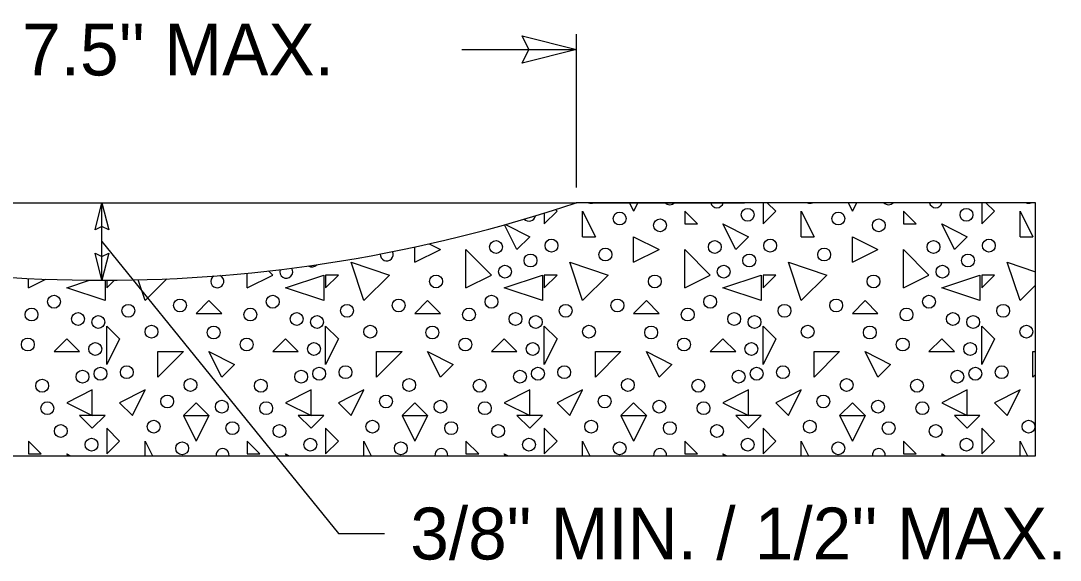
# Model space of a CAD drawing. Extents: x 0 to 44, y -1.8 to 24.9.
# Drawn here: x 23.72 to 28.91, y 10.34 to 13.04 of the extents above; entities that cross this region are included whole.
import ezdxf

# ---------------------------------------------------------------- set-up
doc = ezdxf.new("R2010")
doc.units = 0
doc.layers.add('Level 1', color=7, linetype='Continuous')

msp = doc.modelspace()

# ---------------------------------------------------------------- linework, layer by layer
at = {"layer": 'Level 1'}
for p, q in [((26.4901, 12.2035), (26.4901, 12.9682)), ((25.9184, 12.8917), (26.4901, 12.8917)), ((21.7517, 12.127), (26.4901, 12.127)), ((24.1201, 11.7399), (24.1201, 12.127)), ((28.7825, 12.127), (26.4884, 12.127)), ((26.5649, 12.127), (27.3296, 12.127)), ((26.7543, 12.127), (26.7756, 12.0845)), ((26.7968, 12.127), (26.7756, 12.0845)), ((27.4217, 12.127), (27.4217, 12.0208)), ((27.4855, 12.0845), (27.4429, 12.127)), ((27.8465, 12.127), (27.8678, 12.0845)), ((27.8891, 12.127), (27.8678, 12.0845)), ((28.514, 12.127), (28.514, 12.0208)), ((28.5777, 12.0845), (28.5352, 12.127)), ((28.7825, 10.8643), (28.7825, 12.127)), ((26.3295, 12.0208), (26.3932, 12.0845)), ((26.3295, 12.0757), (26.3295, 12.0208)), ((26.3932, 12.0845), (26.3847, 12.0931)), ((27.0305, 12.0845), (27.0305, 12.0208)), ((27.0942, 12.0208), (27.0305, 12.0845)), ((27.4217, 12.0208), (27.4855, 12.0845)), ((28.1227, 12.0845), (28.1227, 12.0208)), ((28.1864, 12.0208), (28.1227, 12.0845)), ((28.514, 12.0208), (28.5777, 12.0845)), ((27.0305, 12.0208), (27.0942, 12.0208)), ((28.1227, 12.0208), (28.1864, 12.0208)), ((26.1931, 11.8934), (26.2568, 11.9571)), ((26.5207, 11.9571), (26.5844, 11.9571)), ((27.2854, 11.8934), (27.3491, 11.9571)), ((27.6129, 11.9571), (27.6766, 11.9571)), ((28.3776, 11.8934), (28.4413, 11.9571)), ((28.7052, 11.9571), (28.7689, 11.9571)), ((24.1201, 11.9335), (25.3011, 10.4758)), ((25.6833, 11.8296), (25.8108, 11.8934)), ((26.7756, 11.8296), (26.903, 11.8934)), ((27.8678, 11.8296), (27.9953, 11.8934)), ((23.7537, 11.7022), (23.8399, 11.7453)), ((23.9449, 11.7022), (24.059, 11.7402)), ((24.1361, 11.74), (24.1361, 11.6385)), ((24.145, 11.7022), (24.183, 11.7402)), ((24.145, 11.74), (24.145, 11.7022)), ((24.3362, 11.6385), (24.4447, 11.747)), ((24.846, 11.7022), (24.9734, 11.7659)), ((25.0371, 11.7022), (25.2283, 11.7659)), ((25.2283, 11.7659), (25.2283, 11.6385)), ((25.2372, 11.7659), (25.2372, 11.7022)), ((25.2372, 11.7022), (25.301, 11.7659)), ((25.301, 11.7659), (25.2372, 11.7659)), ((25.4284, 11.6385), (25.5559, 11.7659)), ((25.9382, 11.7022), (26.0657, 11.7659)), ((26.1294, 11.7022), (26.3206, 11.7659)), ((26.3206, 11.7659), (26.3206, 11.6385)), ((26.3295, 11.7659), (26.3295, 11.7022)), ((26.3295, 11.7022), (26.3932, 11.7659)), ((26.3932, 11.7659), (26.3295, 11.7659)), ((26.5207, 11.6385), (26.6481, 11.7659)), ((27.0305, 11.7022), (27.1579, 11.7659)), ((27.2216, 11.7022), (27.4128, 11.7659)), ((27.4128, 11.7659), (27.4128, 11.6385)), ((27.4217, 11.7659), (27.4217, 11.7022)), ((27.4217, 11.7022), (27.4855, 11.7659)), ((27.4855, 11.7659), (27.4217, 11.7659)), ((27.6129, 11.6385), (27.7404, 11.7659)), ((28.1227, 11.7022), (28.2502, 11.7659)), ((28.3139, 11.7022), (28.5051, 11.7659)), ((28.5051, 11.7659), (28.5051, 11.6385)), ((28.514, 11.7659), (28.514, 11.7022)), ((28.514, 11.7022), (28.5777, 11.7659)), ((28.5777, 11.7659), (28.514, 11.7659)), ((24.1361, 11.6385), (23.9449, 11.7022)), ((25.2283, 11.6385), (25.0371, 11.7022)), ((26.3206, 11.6385), (26.1294, 11.7022)), ((27.4128, 11.6385), (27.2216, 11.7022)), ((28.5051, 11.6385), (28.3139, 11.7022)), ((28.7052, 11.6385), (28.7825, 11.7158)), ((24.5911, 11.5747), (24.7185, 11.5747)), ((25.6833, 11.5747), (25.8108, 11.5747)), ((26.7756, 11.5747), (26.903, 11.5747)), ((27.8678, 11.5747), (27.9953, 11.5747)), ((24.145, 11.511), (24.2087, 11.4473)), ((24.145, 11.3198), (24.145, 11.511)), ((25.2372, 11.511), (25.301, 11.4473)), ((25.2372, 11.3198), (25.2372, 11.511)), ((26.3295, 11.511), (26.3932, 11.4473)), ((26.3295, 11.3198), (26.3295, 11.511)), ((27.4217, 11.511), (27.4855, 11.4473)), ((27.4217, 11.3198), (27.4217, 11.511)), ((28.514, 11.511), (28.5777, 11.4473)), ((28.514, 11.3198), (28.514, 11.511)), ((24.2087, 11.4473), (24.145, 11.3198)), ((25.301, 11.4473), (25.2372, 11.3198)), ((26.3932, 11.4473), (26.3295, 11.3198)), ((27.4855, 11.4473), (27.4217, 11.3198)), ((28.5777, 11.4473), (28.514, 11.3198)), ((23.8812, 11.3836), (24.0086, 11.3836)), ((24.3999, 11.2561), (24.5273, 11.3836)), ((24.9734, 11.3836), (25.1009, 11.3836)), ((25.4921, 11.2561), (25.6196, 11.3836)), ((26.0657, 11.3836), (26.1931, 11.3836)), ((26.5844, 11.2561), (26.7118, 11.3836)), ((27.1579, 11.3836), (27.2854, 11.3836)), ((27.6766, 11.2561), (27.8041, 11.3836)), ((28.2502, 11.3836), (28.3776, 11.3836)), ((24.7185, 11.2561), (24.7822, 11.3198)), ((25.8108, 11.2561), (25.8745, 11.3198)), ((26.903, 11.2561), (26.9667, 11.3198)), ((27.9953, 11.2561), (28.059, 11.3198)), ((28.7689, 11.2561), (28.7825, 11.2698)), ((24.0723, 11.1924), (23.9449, 11.1287)), ((24.0723, 11.0649), (24.0723, 11.1924)), ((24.3362, 11.1924), (24.2087, 11.1287)), ((24.2724, 11.0649), (24.3362, 11.1924)), ((25.1646, 11.1924), (25.0371, 11.1287)), ((25.1646, 11.0649), (25.1646, 11.1924)), ((25.4284, 11.1924), (25.301, 11.1287)), ((25.3647, 11.0649), (25.4284, 11.1924)), ((26.2568, 11.1924), (26.1294, 11.1287)), ((26.2568, 11.0649), (26.2568, 11.1924)), ((26.5207, 11.1924), (26.3932, 11.1287)), ((26.4569, 11.0649), (26.5207, 11.1924)), ((27.3491, 11.1924), (27.2216, 11.1287)), ((27.3491, 11.0649), (27.3491, 11.1924)), ((27.6129, 11.1924), (27.4855, 11.1287)), ((27.5492, 11.0649), (27.6129, 11.1924)), ((28.4413, 11.1924), (28.3139, 11.1287)), ((28.4413, 11.0649), (28.4413, 11.1924)), ((28.7052, 11.1924), (28.5777, 11.1287)), ((28.6414, 11.0649), (28.7052, 11.1924)), ((23.9449, 11.1287), (24.0723, 11.0649)), ((24.2087, 11.1287), (24.2724, 11.0649)), ((24.5911, 11.1287), (24.5273, 11.0649)), ((24.5911, 11.1287), (24.6548, 11.0649)), ((25.0371, 11.1287), (25.1646, 11.0649)), ((25.301, 11.1287), (25.3647, 11.0649)), ((25.6833, 11.1287), (25.6196, 11.0649)), ((25.6833, 11.1287), (25.747, 11.0649)), ((26.1294, 11.1287), (26.2568, 11.0649)), ((26.3932, 11.1287), (26.4569, 11.0649)), ((26.7756, 11.1287), (26.7118, 11.0649)), ((26.7756, 11.1287), (26.8393, 11.0649)), ((27.2216, 11.1287), (27.3491, 11.0649)), ((27.4855, 11.1287), (27.5492, 11.0649)), ((27.8678, 11.1287), (27.8041, 11.0649)), ((27.8678, 11.1287), (27.9315, 11.0649)), ((28.3139, 11.1287), (28.4413, 11.0649)), ((28.5777, 11.1287), (28.6414, 11.0649)), ((24.0086, 11.0649), (24.0723, 11.0012)), ((24.1361, 11.0649), (24.0086, 11.0649)), ((24.0723, 11.0012), (24.1361, 11.0649)), ((24.5273, 11.0649), (24.6548, 11.0649)), ((24.5273, 11.0649), (24.5911, 10.9375)), ((24.5273, 11.0649), (24.6548, 11.0649)), ((24.6548, 11.0649), (24.5911, 10.9375)), ((25.1009, 11.0649), (25.1646, 11.0012)), ((25.2283, 11.0649), (25.1009, 11.0649)), ((25.1646, 11.0012), (25.2283, 11.0649)), ((25.6196, 11.0649), (25.747, 11.0649)), ((25.6196, 11.0649), (25.6833, 10.9375)), ((25.6196, 11.0649), (25.747, 11.0649)), ((25.747, 11.0649), (25.6833, 10.9375)), ((26.1931, 11.0649), (26.2568, 11.0012)), ((26.3206, 11.0649), (26.1931, 11.0649)), ((26.2568, 11.0012), (26.3206, 11.0649)), ((26.7118, 11.0649), (26.8393, 11.0649)), ((26.7118, 11.0649), (26.7756, 10.9375)), ((26.7118, 11.0649), (26.8393, 11.0649)), ((26.8393, 11.0649), (26.7756, 10.9375)), ((27.2854, 11.0649), (27.3491, 11.0012)), ((27.4128, 11.0649), (27.2854, 11.0649)), ((27.3491, 11.0012), (27.4128, 11.0649)), ((27.8041, 11.0649), (27.9315, 11.0649)), ((27.8041, 11.0649), (27.8678, 10.9375)), ((27.8041, 11.0649), (27.9315, 11.0649)), ((27.9315, 11.0649), (27.8678, 10.9375)), ((28.3776, 11.0649), (28.4413, 11.0012)), ((28.5051, 11.0649), (28.3776, 11.0649)), ((28.4413, 11.0012), (28.5051, 11.0649)), ((24.2087, 10.9375), (24.145, 11.0012)), ((24.145, 11.0012), (24.145, 10.8738)), ((25.301, 10.9375), (25.2372, 11.0012)), ((25.2372, 11.0012), (25.2372, 10.8738)), ((26.3932, 10.9375), (26.3295, 11.0012)), ((26.3295, 11.0012), (26.3295, 10.8738)), ((27.4855, 10.9375), (27.4217, 11.0012)), ((27.4217, 11.0012), (27.4217, 10.8738)), ((28.5777, 10.9375), (28.514, 11.0012)), ((28.514, 11.0012), (28.514, 10.8738)), ((23.7537, 10.9375), (23.7537, 10.8738)), ((23.8174, 10.8738), (23.7537, 10.9375)), ((24.145, 10.8738), (24.2087, 10.9375)), ((24.846, 10.9375), (24.846, 10.8738)), ((24.9097, 10.8738), (24.846, 10.9375)), ((25.2372, 10.8738), (25.301, 10.9375)), ((25.9382, 10.9375), (25.9382, 10.8738)), ((26.0019, 10.8738), (25.9382, 10.9375)), ((26.3295, 10.8738), (26.3932, 10.9375)), ((27.0305, 10.9375), (27.0305, 10.8738)), ((27.0942, 10.8738), (27.0305, 10.9375)), ((27.4217, 10.8738), (27.4855, 10.9375)), ((28.1227, 10.9375), (28.1227, 10.8738)), ((28.1864, 10.8738), (28.1227, 10.9375)), ((28.514, 10.8738), (28.5777, 10.9375)), ((19.4576, 10.8643), (28.7825, 10.8643)), ((23.7537, 10.8738), (23.8174, 10.8738)), ((24.846, 10.8738), (24.9097, 10.8738)), ((25.9382, 10.8738), (26.0019, 10.8738)), ((27.0305, 10.8738), (27.0942, 10.8738)), ((28.1227, 10.8738), (28.1864, 10.8738)), ((25.3011, 10.4758), (25.5308, 10.4758))]:
    msp.add_line(p, q, dxfattribs=at)
for points in [[(26.4901, 12.8917), (26.2182, 12.8238), (26.2522, 12.8917), (26.2182, 12.9597)], [(24.1201, 12.127), (24.1541, 11.9911), (24.1201, 12.0081), (24.0861, 11.9911)], [(24.1201, 11.7399), (24.0861, 11.8759), (24.1201, 11.8589), (24.1541, 11.8759)]]:
    msp.add_lwpolyline(points, close=True, dxfattribs=at)
for points in [[(26.5207, 11.9571), (26.5207, 12.0845), (26.5844, 11.9571)], [(27.6129, 11.9571), (27.6129, 12.0845), (27.6766, 11.9571)], [(28.7052, 11.9571), (28.7052, 12.0845), (28.7689, 11.9571)], [(26.1931, 11.8934), (26.1313, 12.017)], [(26.135, 12.018), (26.2568, 11.9571)], [(27.2854, 11.8934), (27.2216, 12.0208), (27.3491, 11.9571)], [(28.3776, 11.8934), (28.3139, 12.0208), (28.4413, 11.9571)], [(26.7756, 11.8296), (26.7756, 11.9571), (26.903, 11.8934)], [(27.8678, 11.8296), (27.8678, 11.9571), (27.9953, 11.8934)], [(25.6833, 11.8296), (25.6833, 11.906)], [(25.7542, 11.9217), (25.8108, 11.8934)], [(25.9382, 11.7022), (25.9382, 11.8934), (26.0657, 11.7659)], [(27.0305, 11.7022), (27.0305, 11.8934), (27.1579, 11.7659)], [(28.1227, 11.7022), (28.1227, 11.8934), (28.2502, 11.7659)], [(24.9526, 11.7867), (24.9734, 11.7659)], [(25.4284, 11.6385), (25.3647, 11.8296), (25.5559, 11.7659)], [(26.5207, 11.6385), (26.4569, 11.8296), (26.6481, 11.7659)], [(27.6129, 11.6385), (27.5492, 11.8296), (27.7404, 11.7659)], [(28.7052, 11.6385), (28.6414, 11.8296), (28.7825, 11.7826)], [(23.7537, 11.7022), (23.7537, 11.749)], [(24.3362, 11.6385), (24.3016, 11.7421)], [(24.846, 11.7022), (24.846, 11.7754)], [(24.5911, 11.5747), (24.6548, 11.6385), (24.7185, 11.5747)], [(25.6833, 11.5747), (25.747, 11.6385), (25.8108, 11.5747)], [(26.7756, 11.5747), (26.8393, 11.6385), (26.903, 11.5747)], [(27.8678, 11.5747), (27.9315, 11.6385), (27.9953, 11.5747)], [(23.8812, 11.3836), (23.9449, 11.4473), (24.0086, 11.3836)], [(24.9734, 11.3836), (25.0371, 11.4473), (25.1009, 11.3836)], [(26.0657, 11.3836), (26.1294, 11.4473), (26.1931, 11.3836)], [(27.1579, 11.3836), (27.2216, 11.4473), (27.2854, 11.3836)], [(28.2502, 11.3836), (28.3139, 11.4473), (28.3776, 11.3836)], [(24.3999, 11.2561), (24.3999, 11.3836), (24.5273, 11.3836)], [(24.7185, 11.2561), (24.6548, 11.3836), (24.7822, 11.3198)], [(25.4921, 11.2561), (25.4921, 11.3836), (25.6196, 11.3836)], [(25.8108, 11.2561), (25.747, 11.3836), (25.8745, 11.3198)], [(26.5844, 11.2561), (26.5844, 11.3836), (26.7118, 11.3836)], [(26.903, 11.2561), (26.8393, 11.3836), (26.9667, 11.3198)], [(27.6766, 11.2561), (27.6766, 11.3836), (27.8041, 11.3836)], [(27.9953, 11.2561), (27.9315, 11.3836), (28.059, 11.3198)], [(28.7689, 11.2561), (28.7689, 11.3836), (28.7825, 11.3836)], [(24.3362, 10.8643), (24.3362, 10.9375), (24.3727, 10.8643)], [(25.4284, 10.8643), (25.4284, 10.9375), (25.465, 10.8643)], [(26.5207, 10.8643), (26.5207, 10.9375), (26.5572, 10.8643)], [(27.6129, 10.8643), (27.6129, 10.9375), (27.6495, 10.8643)], [(28.7052, 10.8643), (28.7052, 10.9375), (28.7417, 10.8643)], [(23.9496, 10.8643), (23.9449, 10.8738), (23.9637, 10.8643)], [(25.0418, 10.8643), (25.0371, 10.8738), (25.056, 10.8643)], [(26.1341, 10.8643), (26.1294, 10.8738), (26.1482, 10.8643)], [(27.2263, 10.8643), (27.2216, 10.8738), (27.2405, 10.8643)], [(28.3186, 10.8643), (28.3139, 10.8738), (28.3327, 10.8643)]]:
    msp.add_lwpolyline(points, dxfattribs=at)
for centre in [(27.3453, 12.0667), (28.4375, 12.0667), (26.7055, 12.0482), (26.9075, 12.0144), (27.7977, 12.0482), (27.9997, 12.0144), (26.3652, 11.9131), (27.4574, 11.9131), (28.5497, 11.9131), (26.0886, 11.9061), (26.6347, 11.8685), (27.1808, 11.9061), (27.727, 11.8685), (28.2731, 11.9061), (26.2607, 11.8386), (27.3529, 11.8386), (28.4452, 11.8386), (26.1332, 11.7825), (27.2255, 11.7825), (28.3177, 11.7825), (25.7891, 11.7341), (26.8813, 11.7341), (27.9736, 11.7341), (23.8812, 11.6327), (24.5101, 11.6142), (24.9734, 11.6327), (25.6024, 11.6142), (26.0657, 11.6327), (26.6946, 11.6142), (27.1579, 11.6327), (27.7869, 11.6142), (28.2502, 11.6327), (23.769, 11.569), (24.001, 11.5467), (24.252, 11.5875), (24.8613, 11.569), (25.0932, 11.5467), (25.3443, 11.5875), (25.9535, 11.569), (26.1855, 11.5467), (26.4365, 11.5875), (27.0458, 11.569), (27.2777, 11.5467), (27.5288, 11.5875), (28.138, 11.569), (28.37, 11.5467), (28.621, 11.5875), (24.1023, 11.5314), (25.1945, 11.5314), (26.2868, 11.5314), (27.379, 11.5314), (28.4713, 11.5314), (24.368, 11.483), (24.6784, 11.4792), (25.4603, 11.483), (25.7706, 11.4792), (26.5525, 11.483), (26.8629, 11.4792), (27.6448, 11.483), (27.9551, 11.4792), (28.737, 11.483), (23.7505, 11.4193), (24.087, 11.3969), (24.8428, 11.4193), (25.1792, 11.3969), (25.935, 11.4193), (26.2715, 11.3969), (27.0273, 11.4193), (27.3637, 11.3969), (28.1195, 11.4193), (28.456, 11.3969), (24.0233, 11.2587), (24.1131, 11.2733), (24.2444, 11.281), (25.1155, 11.2587), (25.2054, 11.2733), (25.3366, 11.281), (26.2078, 11.2587), (26.2976, 11.2733), (26.4289, 11.281), (27.3, 11.2587), (27.3899, 11.2733), (27.5211, 11.281), (28.3923, 11.2587), (28.4821, 11.2733), (28.6134, 11.281), (23.8219, 11.2134), (24.5624, 11.2172), (24.9141, 11.2134), (25.6546, 11.2172), (26.0064, 11.2134), (26.7469, 11.2172), (27.0986, 11.2134), (27.8391, 11.2172), (28.1909, 11.2134), (24.4464, 11.135), (25.5387, 11.135), (26.6309, 11.135), (27.7231, 11.135), (23.848, 11.1013), (24.7191, 11.1089), (24.9403, 11.1013), (25.8114, 11.1089), (26.0325, 11.1013), (26.9036, 11.1089), (27.1248, 11.1013), (27.9959, 11.1089), (28.217, 11.1013), (23.9149, 10.9872), (24.3789, 11.0095), (24.772, 11.0019), (25.0072, 10.9872), (25.4711, 11.0095), (25.8643, 11.0019), (26.0994, 10.9872), (26.5634, 11.0095), (26.9565, 11.0019), (27.1917, 10.9872), (27.6556, 11.0095), (28.0488, 11.0019), (28.2839, 10.9872), (28.7478, 11.0095), (24.0685, 10.9196), (24.521, 10.9012), (25.1608, 10.9196), (25.6132, 10.9012), (26.253, 10.9196), (26.7055, 10.9012), (27.3453, 10.9196), (27.7977, 10.9012), (28.4375, 10.9196)]:
    msp.add_circle(centre, 0.0321, dxfattribs=at)
for centre, radius, start, end in [((24.1209, 19.1728), 7.4329, 251.42665, 288.57335), ((26.5634, 12.1566), 0.0321, 246.9182, 293.0818), ((26.9565, 12.1489), 0.0321, 222.9621, 317.0379), ((27.1917, 12.1342), 0.0321, 192.9747, 347.0253), ((27.6556, 12.1566), 0.0321, 246.9182, 293.0818), ((28.0488, 12.1489), 0.0321, 222.9621, 317.0379), ((28.2839, 12.1342), 0.0321, 192.9747, 347.0253), ((28.7478, 12.1566), 0.0321, 246.9182, 293.0818), ((26.253, 12.0667), 0.0321, 221.9818, 351.4241), ((25.5425, 11.8685), 0.0321, 175.4974, 26.529), ((25.041, 11.7825), 0.0321, 160.0249, 34.1544), ((25.1684, 11.8386), 0.0321, 236.9244, 319.3268), ((24.6968, 11.7341), 0.0321, 123.0361, 65.9974), ((24.723, 10.8674), 0.0321, 354.5273, 185.4727), ((25.8152, 10.8674), 0.0321, 354.5273, 185.4727), ((26.9075, 10.8674), 0.0321, 354.5273, 185.4727), ((27.9997, 10.8674), 0.0321, 354.5273, 185.4727)]:
    msp.add_arc(centre, radius, start, end, dxfattribs=at)

# ---------------------------------------------------------------- texts
for s, p in [("6'' MIN. / 7.5'' MAX.", (22.2813, 12.7622)), ('3/8" MIN. / 1/2\'\' MAX.', (25.6603, 10.3463))]:
    msp.add_text(s, height=0.259006, dxfattribs=at).set_placement(p)

doc.saveas('drawing.dxf')
